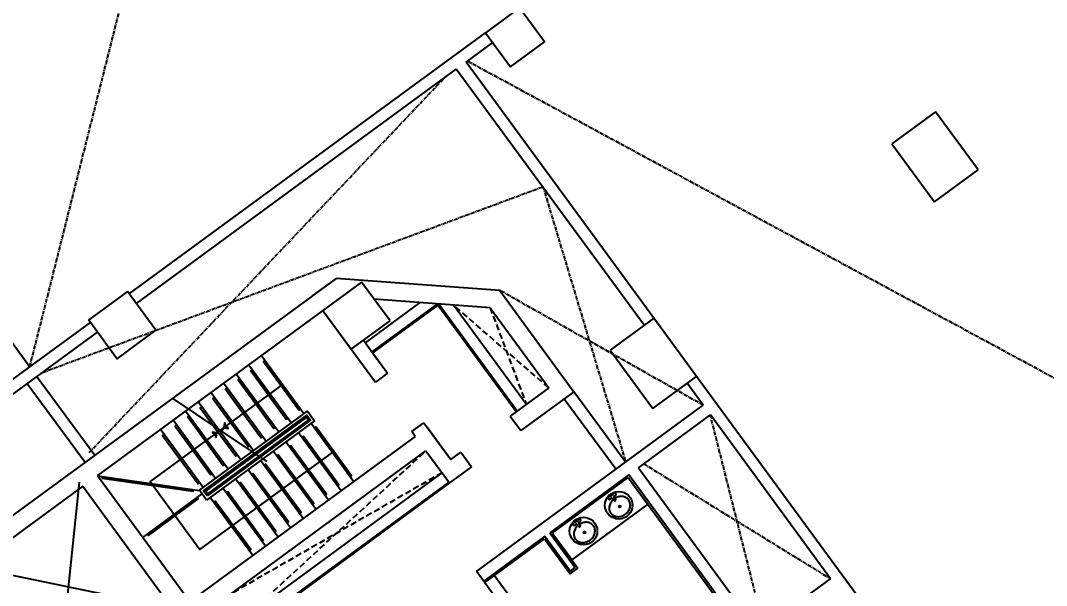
# Model space of a CAD drawing. Header units: millimetres. Extents: x 78082221 to 78451133, y -34402202 to -34172290.
# Drawn here: x 78357631 to 78374696, y -34242152 to -34232749 of the extents above; entities that cross this region are included whole.
import ezdxf

# ---------------------------------------------------------------- set-up
doc = ezdxf.new("R2010")
doc.units = ezdxf.units.MM
doc.header["$LTSCALE"] = 100
doc.header["$MEASUREMENT"] = 0
doc.header["$PDMODE"] = 1
doc.header["$PDSIZE"] = -3
doc.linetypes.add('XR-B2$0$CENTER', pattern=[2, 1.25, -0.25, 0.25, -0.25])
doc.linetypes.add('XR-B2$0$HIDDENX2', pattern=[0.75, 0.5, -0.25])
doc.layers.get('0').update_dxf_attribs({"color": 2, "linetype": 'CONTINUOUS'})
doc.layers.get('Defpoints').update_dxf_attribs({"color": 142, "linetype": 'CONTINUOUS'})
doc.layers.add('Z', color=115, linetype='CONTINUOUS')
doc.styles.add('c-b2$0$맑은고딕', font='', dxfattribs={"width": 0.8})
doc.styles.add('돋움', font='', dxfattribs={"width": 0.9})
doc.styles.get('c-b2$0$맑은고딕').set_extended_font_data('Malgun Gothic')
doc.styles.get('돋움').set_extended_font_data('Dotum')
doc.dimstyles.new('c-b2$0$std_style', dxfattribs={"dimscale": 500, "dimtxt": 3, "dimasz": 1, "dimexe": 1.5, "dimexo": 2, "dimgap": 1, "dimtad": 1, "dimtoh": 1, "dimdec": 0, "dimzin": 0, "dimdsep": 46, "dimtxsty": 'c-b2$0$맑은고딕', "dimblk": 'c-b2$0$01420DDOT01', "dimcen": 2.5, "dimdle": 8, "dimclrd": 256, "dimclre": 256, "dimclrt": 256, "dimadec": 0, "dimazin": 0, "dimtfac": 1, "dimtdec": 0, "dimtix": 1, "dimtmove": 2, "dimatfit": 3, "dimldrblk": 'c-b2$0$_ClosedBlank', "dimfxl": 1, "dimtolj": 1, "dimtzin": 0, "dimlwd": -1, "dimlwe": -1, "dimarcsym": 0})

# ---------------------------------------------------------------- blocks, each defined once
blk = doc.blocks.new('c-b2$0$01420DDOT01')
blk.add_line((-1.5, 0), (1.5, 0))
at = {"const_width": 0.5}
blk.add_lwpolyline([(-0.25, 0, 1), (0.25, 0, 1)], format="xyb", close=True, dxfattribs=at)
blk = doc.blocks.new('*D45')
at = {"layer": 'Defpoints', "color": 0, "transparency": 16777216}
for p in [(78376897, -34194803), (78369317, -34200361), (78431577, -34285283)]:
    blk.add_point(p, dxfattribs=at)
at = {"layer": 'Z', "transparency": 16777216}
for p, q in [((78370123, -34199770), (78377502, -34194359)), ((78438862, -34279322), (78377193, -34195206)), ((78432383, -34284691), (78439763, -34279281))]:
    blk.add_line(p, q, dxfattribs=at)
at = {"layer": 'Z', "transparency": 16777216, "xscale": 500, "yscale": 500, "zscale": 500}
for p, rotation in [((78376897, -34194803), 126.2469342978869), ((78439158, -34279725), 306.2469342978869)]:
    blk.add_blockref('c-b2$0$01420DDOT01', p, dxfattribs=dict(at, rotation=rotation))
at = {"layer": 'Z', "transparency": 16777216, "insert": (78409339, -34236302), "char_height": 2250, "attachment_point": 5, "rotation": 306.2469, "style": '돋움'}
blk.add_mtext('\\A1;105300', dxfattribs=at)
blk = doc.blocks.new('c-b2$0$_ClosedBlank')
at = {"color": 0, "linetype": 'ByBlock', "lineweight": -2}
for p, q in [((-1, 0.167), (0, 0)), ((-1, 0.167), (-1, -0.167)), ((0, 0), (-1, -0.167))]:
    blk.add_line(p, q, dxfattribs=at)

msp = doc.modelspace()

# ---------------------------------------------------------------- linework, layer by layer
at = {"layer": 'Z', "ltscale": 0.5}
for p, q in [((78344630.9, -34220568.9), (78357785.7, -34238511.7)), ((78359438.9, -34237299.6), (78365366.5, -34232953.8)), ((78365040.8, -34233440.6), (78365484.7, -34233115.1)), ((78368166.4, -34237703.7), (78365040.8, -34233440.6)), ((78359557.1, -34237460.9), (78364879.5, -34233558.8)), ((78368005.1, -34237822), (78364879.5, -34233558.8)), ((78372851.9, -34234269.2), (78372126.1, -34234801.3)), ((78373561.4, -34235237), (78372851.9, -34234269.2)), ((78372126.1, -34234801.3), (78372835.6, -34235769.1)), ((78372835.6, -34235769.1), (78373561.4, -34235237)), ((78363304.7, -34237101.4), (78362659.5, -34237574.4)), ((78363777.7, -34237746.5), (78363304.7, -34237101.4)), ((78362659.5, -34237574.4), (78363132.5, -34238219.5)), ((78353874.2, -34241379.4), (78358793.7, -34237772.7)), ((78363132.5, -34238219.5), (78363777.7, -34237746.5)), ((78368166.4, -34237703.7), (78367440.5, -34238235.9)), ((78368875.9, -34238671.5), (78368166.4, -34237703.7)), ((78353992.5, -34241540.7), (78358912, -34237933.9)), ((78367440.5, -34238235.9), (78368150, -34239203.6)), ((78362344.2, -34239293.5, 0), (78361634.7, -34238325.7, 0)), ((78362134.5, -34239447.2, 0), (78361425, -34238479.4, 0)), ((78357742.6, -34238791.3), (78358703.7, -34240102.1)), ((78357903.9, -34238673), (78358865, -34239983.9)), ((78361715.1, -34239754.7, 0), (78361005.6, -34238786.9, 0)), ((78361924.8, -34239600.9, 0), (78361215.3, -34238633.2, 0)), ((78368150, -34239203.6), (78368875.9, -34238671.5)), ((78368987.3, -34239152.6), (78368718.3, -34238785.6)), ((78371832.6, -34242703.7), (78368875.9, -34238671.5)), ((78361505.4, -34239908.4, 0), (78360795.9, -34238940.6, 0)), ((78366836.7, -34238925.2), (78367697, -34240098.6)), ((78361295.8, -34240062.1, 0), (78360586.2, -34239094.4, 0)), ((78366675.4, -34239043.4), (78367535.7, -34240216.8)), ((78361086.1, -34240215.9, 0), (78360376.6, -34239248.1, 0)), ((78365217, -34241916.7), (78368987.3, -34239152.6)), ((78360876.4, -34240369.6, 0), (78360166.9, -34239401.8, 0)), ((78362388.5, -34239354, 0), (78362373.7, -34239333.8, 0)), ((78362432.9, -34239414.5, 0), (78362418.1, -34239394.3, 0)), ((78363171.9, -34240422.6, 0), (78362462.4, -34239454.8, 0)), ((78367907.9, -34240191.9), (78369105.6, -34239313.9)), ((78371104, -34242039.8), (78369105.6, -34239313.9)), ((78360666.7, -34240523.3, 0), (78359957.2, -34239555.5, 0)), ((78361969.2, -34239661.4, 0), (78361954.4, -34239641.3, 0)), ((78362178.8, -34239507.7, 0), (78362164.1, -34239487.5, 0)), ((78362223.2, -34239568.2, 0), (78362208.4, -34239548, 0)), ((78362962.3, -34240576.3, 0), (78362252.7, -34239608.5, 0)), ((78361759.5, -34239815.2, 0), (78361744.7, -34239795, 0)), ((78362013.5, -34239721.9, 0), (78361998.7, -34239701.8, 0)), ((78362752.6, -34240730, 0), (78362043.1, -34239762.2, 0)), ((78361549.8, -34239968.9, 0), (78361535, -34239948.7, 0)), ((78361803.8, -34239875.6, 0), (78361789, -34239855.5, 0)), ((78362542.9, -34240883.7, 0), (78361833.4, -34239916, 0)), ((78361340.1, -34240122.6, 0), (78361325.3, -34240102.5, 0)), ((78361384.4, -34240183.1, 0), (78361369.7, -34240162.9, 0)), ((78361594.1, -34240029.4, 0), (78361579.3, -34240009.2, 0)), ((78362333.2, -34241037.5, 0), (78361623.7, -34240069.7, 0)), ((78358908.8, -34240324.2, 0), (78360607.1, -34240568.8, 0)), ((78361130.4, -34240276.3, 0), (78361115.6, -34240256.2, 0)), ((78361174.8, -34240336.8, 0), (78361160, -34240316.7, 0)), ((78364640, -34240276.2), (78361398.2, -34242653)), ((78362123.5, -34241191.2, 0), (78361414, -34240223.4, 0)), ((78367746.7, -34240310.1), (78366432.1, -34241273.9)), ((78369745.1, -34243036), (78367746.7, -34240310.1)), ((78367907.9, -34240191.9), (78369906.4, -34242917.8)), ((78358251.9, -34243917.1), (78358609.8, -34240430.8)), ((78360920.7, -34240430.1, 0), (78360906, -34240409.9, 0)), ((78360965.1, -34240490.6, 0), (78360950.3, -34240470.4, 0)), ((78361913.8, -34241344.9, 0), (78361204.3, -34240377.2, 0)), ((78364764.2, -34240445.6), (78361353, -34242946.5)), ((78364752.3, -34240429.5), (78361357.3, -34242918.5)), ((78359662.6, -34241352.5), (78360650.6, -34240628.2, 0)), ((78360676.4, -34240578.8, 0), (78360711, -34240583.8, 0)), ((78360690.9, -34240598.6, 0), (78360711, -34240583.8, 0)), ((78360711, -34240583.8, 0), (78360696.3, -34240563.6, 0)), ((78360755.4, -34240644.3, 0), (78360740.6, -34240624.1, 0)), ((78361704.2, -34241498.7, 0), (78360994.6, -34240530.9, 0)), ((78361494.5, -34241652.4, 0), (78360785, -34240684.6, 0)), ((78366351.4, -34241333), (78366777.2, -34241913.7)), ((78366432.1, -34241273.9), (78366857.8, -34241854.6)), ((78356714.6, -34241820.3), (78360147.1, -34242527.6)), ((78366777.2, -34241913.7), (78366857.8, -34241854.6)), ((78369906.4, -34242917.8), (78371104, -34242039.8))]:
    msp.add_line(p, q, dxfattribs=at)
at = {"layer": 'Z', "linetype": 'XR-B2$0$CENTER', "ltscale": 0.5}
for p, q in [((78357785.7, -34238511.7), (78361991.5, -34221788.8)), ((78365064.3, -34233423.3), (78391287.7, -34247591.6)), ((78358773, -34239939.2), (78364679.2, -34233705.7)), ((78357997.5, -34238604.4), (78366320.5, -34235515.1)), ((78366320.5, -34235515.1), (78367697, -34240098.6)), ((78368987.3, -34239152.6), (78365601, -34237239.7)), ((78369995.1, -34242852.7), (78369105.6, -34239313.9)), ((78367996.7, -34240126.9), (78371104, -34242039.8))]:
    msp.add_line(p, q, dxfattribs=at)
at = {"layer": 'Z'}
for p, q in [((78362879.6, -34237041.1), (78356269.6, -34241886.3)), ((78362879.6, -34237041.1), (78362482.1, -34237332.4)), ((78365600.8, -34237241), (78362879.6, -34237041.1)), ((78365600.8, -34237241), (78366836.4, -34238926.6)), ((78365440.7, -34237530.1), (78363515.2, -34237388.6)), ((78362659.5, -34237574.4), (78358908.6, -34240323.8)), ((78362659.5, -34237574.4), (78363534.5, -34238768)), ((78365440.7, -34237530.1), (78366417.1, -34238862)), ((78363334.1, -34238071.8), (78363736.1, -34238620.2)), ((78363434.6, -34238208.9), (78363558.7, -34238378.3)), ((78363736.1, -34238620.2, 0), (78363534.5, -34238768, 0)), ((78366417.1, -34238862), (78365776.4, -34239331.6)), ((78366836.4, -34238926.6), (78365953.8, -34239573.6)), ((78364137.5, -34239590.7), (78364339.1, -34239442.9)), ((78364339.1, -34239442.9), (78364788.4, -34240055.8)), ((78365776.4, -34239331.6), (78365953.8, -34239573.6)), ((78364196.6, -34239671.3), (78364137.5, -34239590.7)), ((78364398.2, -34239523.5), (78364788.4, -34240055.8)), ((78364196.6, -34239671.3), (78360445.7, -34242420.8)), ((78359926, -34243173.8), (78364374, -34239913.3)), ((78364374, -34239913.3), (78364764.2, -34240445.6)), ((78364788.4, -34240055.8), (78364953.8, -34239934.6)), ((78364953.8, -34239934.6), (78365131.1, -34240176.6)), ((78358908.6, -34240323.8), (78360445.7, -34242420.8)), ((78365131.1, -34240176.6), (78364764.2, -34240445.6)), ((78358666.7, -34240501.2), (78356767.8, -34241893.1)), ((78358666.7, -34240501.2), (78360203.8, -34242598.1)), ((78366474, -34241280.4), (78367740.2, -34240352.1)), ((78367740.2, -34240352.1), (78369703.2, -34243029.6)), ((78367439.4, -34240671.9, 0), (78367486.6, -34240637.2, 0)), ((78367538.7, -34240734.2, 0), (78367499.3, -34240668.2, 0)), ((78367500.7, -34240661.6, 0), (78367503.2, -34240659.8, 0)), ((78367455.9, -34240694.4, 0), (78367458.4, -34240692.6, 0)), ((78367465.1, -34240693.3, 0), (78367516.1, -34240750.7, 0)), ((78367516.1, -34240750.7, 0), (78367538.7, -34240734.2, 0)), ((78366852.6, -34241102, 0), (78366899.9, -34241067.4, 0)), ((78366869.2, -34241124.6, 0), (78366871.7, -34241122.8, 0)), ((78366878.4, -34241123.5, 0), (78366929.4, -34241180.9, 0)), ((78366952, -34241164.3, 0), (78366912.6, -34241098.4, 0)), ((78366913.9, -34241091.8, 0), (78366916.4, -34241090, 0)), ((78366929.4, -34241180.9, 0), (78366952, -34241164.3, 0)), ((78366474, -34241280.4), (78366899.7, -34241861)), ((78365353, -34242102.2), (78366345, -34241375)), ((78366345, -34241375), (78366770.7, -34241955.6)), ((78366770.7, -34241955.6), (78366899.7, -34241861))]:
    msp.add_line(p, q, dxfattribs=at)
at = {"layer": 'Z', "linetype": 'XR-B2$0$HIDDENX2', "ltscale": 2}
for p, q in [((78366417.1, -34238862), (78364832.5, -34237485.4)), ((78365440.7, -34237530.1), (78366042.9, -34239136.3)), ((78361397.7, -34242652.3), (78364374, -34239913.3)), ((78364640, -34240276.2), (78361131.9, -34242289.8))]:
    msp.add_line(p, q, dxfattribs=at)
at = {"layer": 'Z', "linetype": 'Continuous'}
for p, q in [((78366474, -34241280.4), (78367740.2, -34240352.1)), ((78367740.2, -34240352.1), (78368065.4, -34240795.6)), ((78368065.4, -34240795.6), (78366799.2, -34241723.9)), ((78366799.2, -34241723.9), (78366474, -34241280.4))]:
    msp.add_line(p, q, dxfattribs=at)
at = {"layer": 'Z', "ltscale": 100}
for p, q in [((78365514.3, -34241984), (78366223.8, -34242951.7)), ((78365353, -34242102.2), (78366062.5, -34243070))]:
    msp.add_line(p, q, dxfattribs=at)
at = {"layer": 'Z', "ltscale": 0.5}
for points in [[(78365931, -34232539.9), (78365366.5, -34232953.8), (78365780.4, -34233518.4), (78366344.9, -34233104.5)], [(78359409.3, -34237259.3), (78358764.2, -34237732.3), (78359237.2, -34238377.5), (78359882.3, -34237904.5)]]:
    msp.add_lwpolyline(points, close=True, dxfattribs=at)
for points in [[(78364273.2, -34237444.3), (78363363.1, -34238111.5)], [(78364565.3, -34237465.7), (78363475.5, -34238264.7)], [(78364572.2, -34237485.5), (78363487.3, -34238280.8)], [(78365873.5, -34239260.5), (78364572.2, -34237485.5)], [(78365889.6, -34239248.6), (78364583.5, -34237467.1)], [(78366042.9, -34239136.3), (78364832.5, -34237485.4)]]:
    msp.add_lwpolyline(points, dxfattribs=at)
at = {"layer": 'Z', "ltscale": 0.5, "elevation": 0}
for points in [[(78361693.8, -34238406.4), (78361669.6, -34238424.1), (78362260.9, -34239230.6), (78362285, -34239212.8)], [(78361484.1, -34238560.1), (78361459.9, -34238577.8), (78362051.2, -34239384.3), (78362075.4, -34239366.6)], [(78361274.4, -34238713.8), (78361250.2, -34238731.6), (78361841.5, -34239538), (78361865.7, -34239520.3)], [(78361064.7, -34238867.5), (78361040.5, -34238885.3), (78361631.8, -34239691.8), (78361656, -34239674)], [(78360855, -34239021.3), (78360830.9, -34239039), (78361422.1, -34239845.5), (78361446.3, -34239827.8)], [(78360645.4, -34239175), (78360621.2, -34239192.7), (78361212.4, -34239999.2), (78361236.6, -34239981.5)], [(78360226, -34239482.5), (78360201.8, -34239500.2), (78360793.1, -34240306.7), (78360817.3, -34240288.9)], [(78360435.7, -34239328.7), (78360411.5, -34239346.5), (78361002.7, -34240153), (78361026.9, -34240135.2)], [(78360016.3, -34239636.2), (78359992.1, -34239653.9), (78360583.4, -34240460.4), (78360607.6, -34240442.7)], [(78363112.8, -34240341.9), (78363137, -34240324.2), (78362545.7, -34239517.7), (78362521.6, -34239535.4)], [(78362903.1, -34240495.6), (78362927.3, -34240477.9), (78362336.1, -34239671.4), (78362311.9, -34239689.2)], [(78362483.8, -34240803.1), (78362508, -34240785.4), (78361916.7, -34239978.9), (78361892.5, -34239996.6)], [(78362693.5, -34240649.4), (78362717.6, -34240631.6), (78362126.4, -34239825.1), (78362102.2, -34239842.9)], [(78362274.1, -34240956.8), (78362298.3, -34240939.1), (78361707, -34240132.6), (78361682.8, -34240150.3)], [(78358994.1, -34240336.5), (78358989.8, -34240366.2), (78360502.8, -34240584.1), (78360507.1, -34240554.4)], [(78362064.4, -34241110.6), (78362088.6, -34241092.8), (78361497.3, -34240286.3), (78361473.1, -34240304.1)], [(78361854.7, -34241264.3), (78361878.9, -34241246.5), (78361287.6, -34240440.1), (78361263.5, -34240457.8)], [(78361645, -34241418), (78361669.2, -34241400.3), (78361078, -34240593.8), (78361053.8, -34240611.5)], [(78359743.3, -34241293.3), (78359761, -34241317.5), (78360587.7, -34240711.5), (78360569.9, -34240687.3)], [(78361435.3, -34241571.7), (78361459.5, -34241554), (78360868.3, -34240747.5), (78360844.1, -34240765.3)], [(78366351.4, -34241333), (78365335.3, -34242078), (78365217, -34241916.7)]]:
    msp.add_lwpolyline(points, dxfattribs=at)
at = {"layer": 'Z', "elevation": 0}
for points in [[(78361989.4, -34238809.6), (78359787.7, -34240423.8), (78360615.5, -34241552.8), (78362817.2, -34239938.7)], [(78361734.5, -34240090), (78360974.1, -34239581.9), (78361010.7, -34239527.2), (78360897.8, -34239609.9), (78360934.3, -34239555.3), (78360173.9, -34239047.1)], [(78365353, -34242102.2), (78365335.3, -34242078)]]:
    msp.add_lwpolyline(points, dxfattribs=at)
at = {"layer": 'Z', "ltscale": 0.5, "elevation": 0}
for points in [[(78360724.5, -34240729), (78360606.2, -34240567.7), (78362404.7, -34239249.1), (78362522.9, -34239410.4)], [(78360735.2, -34240659.1), (78360676.1, -34240578.4), (78362393.9, -34239319), (78362453, -34239399.7)], [(78360740.6, -34240624.1), (78360711, -34240583.8), (78362388.5, -34239354), (78362418.1, -34239394.3)]]:
    msp.add_lwpolyline(points, close=True, dxfattribs=at)
at = {"layer": 'Z', "elevation": 0}
for points in [[(78361087.1, -34239523.8), (78361027.8, -34239514.6), (78361036.9, -34239455.3), (78361022.1, -34239453), (78361010.7, -34239527.2), (78361084.8, -34239538.6)], [(78360871.5, -34239681.8), (78360886.3, -34239684.1), (78360897.8, -34239609.9), (78360823.6, -34239598.5), (78360821.3, -34239613.4), (78360880.6, -34239622.5)]]:
    msp.add_lwpolyline(points, close=True, dxfattribs=at)
for points in [[(78367490.3, -34240721.6, 0.0644354), (78367452.9, -34240763.4, 0.0917189), (78367425.4, -34240825.7, 0.1035985), (78367423.5, -34240892.2, 0.1139123), (78367447.5, -34240948, 0.1139123), (78367493.5, -34240987.6, 0.1035985), (78367557.5, -34241005.9, 0.0917189), (78367625.1, -34240998.3, 0.0847847), (78367690.9, -34240965.4, 0.0847847), (78367742.1, -34240912.6, 0.0917189), (78367769.6, -34240850.4, 0.1035985), (78367771.5, -34240783.8, 0.1139123), (78367747.5, -34240728, 0.1139123), (78367701.5, -34240688.4, 0.1035985), (78367637.5, -34240670.2, 0.0917189), (78367569.9, -34240677.7, 0.0644354), (78367518.8, -34240700.7, 0.0847847)], [(78366903.5, -34241151.8, 0.0644354), (78366866.2, -34241193.6, 0.0917189), (78366838.6, -34241255.9, 0.1035985), (78366836.8, -34241322.4, 0.1139123), (78366860.8, -34241378.2, 0.1139123), (78366906.7, -34241417.8, 0.1035985), (78366970.8, -34241436.1, 0.0917189), (78367038.4, -34241428.5, 0.0847847), (78367104.2, -34241395.6, 0.0847847), (78367155.3, -34241342.8, 0.0917189), (78367182.9, -34241280.5, 0.1035985), (78367184.7, -34241214, 0.1139123), (78367160.8, -34241158.2, 0.1139123), (78367114.8, -34241118.6, 0.1035985), (78367050.8, -34241100.3, 0.0917189), (78366983.1, -34241107.9, 0.0644354), (78366932, -34241130.9, 0.0847847)]]:
    msp.add_lwpolyline(points, format="xyb", dxfattribs=at)
at = {"layer": 'Z'}
for centre, radius in [((78367581.2, -34240815.8, 0), 230), ((78367597.5, -34240838, 0), 15), ((78366994.5, -34241246, 0), 230), ((78367010.8, -34241268.2, 0), 15)]:
    msp.add_circle(centre, radius, dxfattribs=at)
for centre, radius, start, end in [((78367430.9, -34240695.4, 0), 25, 70.30273, 2.19114), ((78367511.6, -34240636.3, 0), 25, 250.30273, 182.19114), ((78367503.6, -34240665.7, 0), 5, 126.24693, 210.85599), ((78367461.4, -34240696.7, 0), 5, 41.63788, 126.24693), ((78366844.2, -34241125.6, 0), 25, 70.30273, 2.19114), ((78366874.6, -34241126.8, 0), 5, 41.63788, 126.24693), ((78366924.9, -34241066.4, 0), 25, 250.30273, 182.19114), ((78366916.9, -34241095.8, 0), 5, 126.24693, 210.85599)]:
    msp.add_arc(centre, radius, start, end, dxfattribs=at)

# ---------------------------------------------------------------- dimensions: what is measured, and where the dimension line sits
dim = msp.add_linear_dim(base=(78376897.4, -34194802.9), p1=(78431576.9, -34285282.7), p2=(78369316.5, -34200360.8), angle=126.24693, dimstyle='c-b2$0$std_style', override={"dimtxt": 4.5, "dimtxsty": '돋움'}, dxfattribs=at)
dim.commit()
dim.dimension.update_dxf_attribs({"geometry": '*D45', "text_midpoint": (78409339.3, -34236302.1)})

doc.saveas('drawing.dxf')
